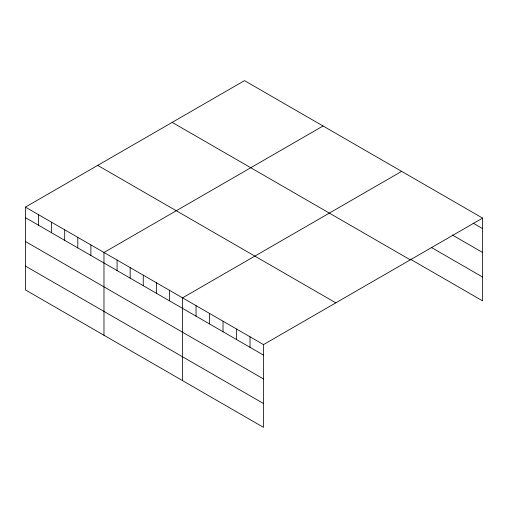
<?xml version="1.0" encoding="UTF-8"?>
<svg xmlns="http://www.w3.org/2000/svg" width="508" height="508" viewBox="0 0 508 508"><rect width="100%" height="100%" fill="white"/><g stroke="black" fill="none" stroke-linecap="round" stroke-linejoin="round"><path stroke-width="0.76" d="M25.4 207.124L263.512 344.595L263.512 427.368L25.4 289.897L25.4 207.124L244.488 80.632L482.6 218.103L482.6 300.876L410.413 259.201M323.063 125.997L103.975 252.489L103.975 335.261M401.644 171.361L182.556 297.853L182.556 380.625M263.512 344.595L482.6 218.103M473.158 223.177L482.6 228.632M452.241 234.944L482.6 252.47M431.324 247.434L482.6 277.038M172.187 122.371L410.299 259.848M97.701 165.379L335.813 302.851M25.4 217.646L263.512 355.117M25.4 241.49L263.512 378.962M25.4 266.052L263.512 403.523M250.019 336.804L250.019 347.332M236.525 329.013L236.525 339.541M223.031 321.221L223.031 331.749M209.537 313.436L209.537 323.958M196.044 305.645L196.044 316.166M169.456 290.29L169.456 300.819M156.362 282.734L156.362 293.256M143.262 275.171L143.262 285.699M130.169 267.608L130.169 278.136M117.075 260.052L117.075 270.574M90.881 244.926L90.881 255.454M77.787 237.363L77.787 247.891M64.687 229.806L64.687 240.328M51.594 222.244L51.594 232.772M38.494 214.681L38.494 225.209"/></g></svg>
